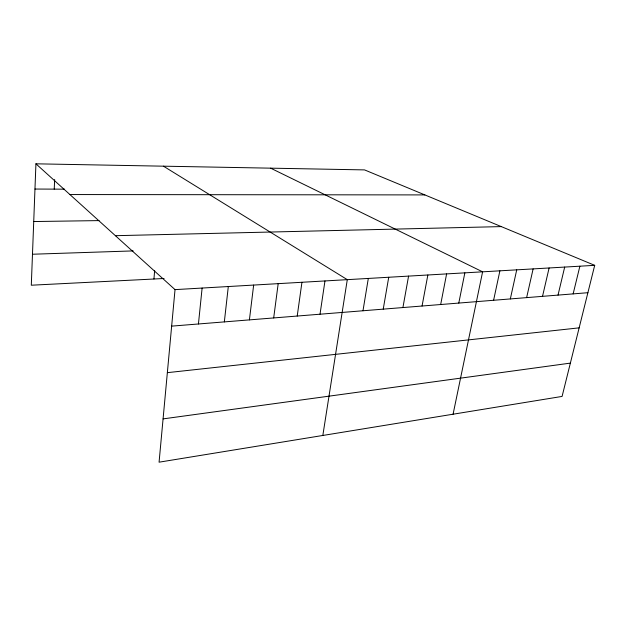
<?xml version="1.0" encoding="UTF-8"?>
<svg xmlns="http://www.w3.org/2000/svg" width="626" height="626" viewBox="0 0 626 626"><rect width="100%" height="100%" fill="white"/><g stroke="black" fill="none" stroke-linecap="round" stroke-linejoin="round"><path stroke-width="0.94" d="M35.925 163.816L175.03 289.619L159.074 462.184L562.085 396.422L594.7 265.338L364.551 169.904L35.925 163.816L31.3 285.213L164.075 278.5M54.227 189.122L54.658 179.529M153.941 279.008L154.661 270.393M198.434 323.978L202.12 288.054M224.335 321.897L228.31 286.536M249.406 319.886L253.655 285.073M273.687 317.938L278.187 283.648M297.217 316.044L301.943 282.279M320.019 314.213L324.964 280.941M322.828 435.469L347.289 279.65L163.433 166.172M362.986 310.762L368.315 278.437M383.229 309.142L388.73 277.255M402.917 307.562L408.575 276.105M422.057 306.02L427.855 274.994M440.673 304.526L446.612 273.906M458.788 303.07L464.852 272.85M453.083 414.209L482.607 271.825L270.628 168.159M493.601 300.277L499.892 270.823M510.331 298.931L516.724 269.853M526.63 297.624L533.125 268.906M542.523 296.348L549.104 267.975M558.024 295.104L564.683 267.075M573.142 293.891L579.879 266.199M163.081 418.888L570.372 363.111M167.353 372.658L579.144 327.852M171.657 326.13L587.892 292.702M175.03 289.619L594.7 265.338M32.482 254.234L133.158 250.909M115.403 235.689L501.285 226.604M33.726 221.541L99.064 220.602M69.916 194.553L424.858 194.913M34.962 189.044L64.588 189.169"/></g></svg>
